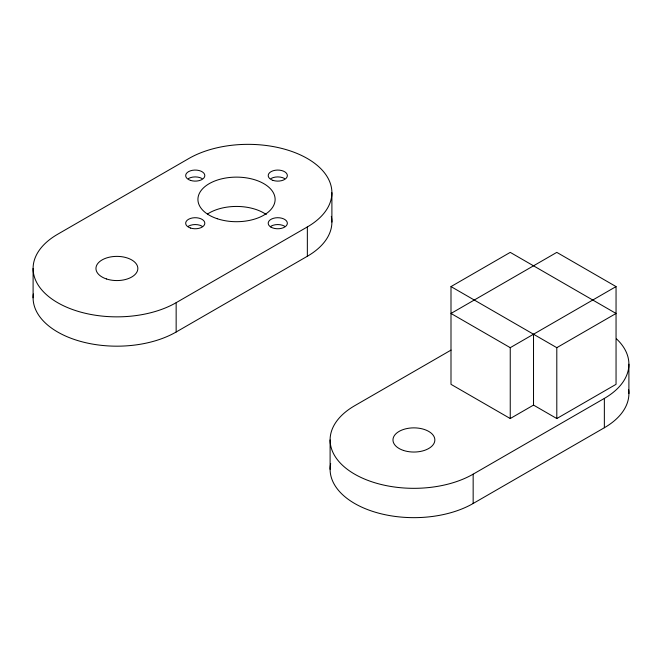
<?xml version="1.0" encoding="UTF-8"?>
<svg xmlns="http://www.w3.org/2000/svg" width="662" height="662" viewBox="0 0 662 662"><rect width="100%" height="100%" fill="white"/><g stroke="black" fill="none" stroke-linecap="round" stroke-linejoin="round"><path stroke-width="0.99" d="M176.15 302.683L307.35 226.934A83.793 48.376 0 0 0 307.35 158.516A83.793 48.376 0 0 0 188.844 158.516L57.644 234.265A83.793 48.376 0 0 0 57.644 302.683A83.793 48.376 0 0 0 176.15 302.683L176.15 332.01A83.793 48.376 0 0 1 81.815 341.733A83.793 48.376 0 0 1 33.357 294.002M176.15 332.01L307.35 256.26A83.793 48.376 0 0 0 331.314 216.366M450.996 286.588L510.245 252.379L616.049 313.465L556.8 347.674L450.996 286.588L450.996 384.332L510.245 418.541L533.522 405.094L556.8 418.541L616.049 384.332L616.049 286.588L556.8 252.379L450.996 313.465L510.245 347.674L616.049 286.588M451.045 350.09L354.65 405.74A83.793 48.376 0 0 0 354.65 474.158A83.793 48.376 0 0 0 473.156 474.158L604.356 398.408A83.793 48.376 0 0 0 616.554 338.927M330.686 463.59A83.793 48.376 0 0 0 377.332 512.802A83.793 48.376 0 0 0 473.156 503.484L604.356 427.735A83.793 48.376 0 0 0 628.643 389.728M628.9 364.199L628.9 393.526M604.356 398.408L604.356 427.735M556.8 347.674L556.8 418.541M533.522 334.236L533.522 405.094M510.245 347.674L510.245 418.541M473.156 474.158L473.156 503.484M331.894 192.725L331.894 222.051M330.106 439.949L330.106 469.275M307.35 226.934L307.35 256.26M33.1 268.474L33.1 297.801M207.554 213.992A38.603 22.293 0 0 1 266.265 214.529M188.48 226.172A9.574 5.528 0 0 1 202.018 226.172M188.48 178.525A9.574 5.528 0 0 1 202.018 178.525M271.006 178.525A9.574 5.528 0 0 1 284.552 178.525M271.006 226.172A9.574 5.528 0 0 1 284.552 226.172M272.992 180.378A9.574 5.528 0 0 0 287.358 175.587A9.574 5.528 0 0 0 272.992 170.804A9.574 5.528 0 0 0 272.992 180.378M190.457 228.026A9.574 5.528 0 0 0 204.823 223.235A9.574 5.528 0 0 0 190.457 218.452A9.574 5.528 0 0 0 190.457 228.026M217.21 218.717A38.603 22.293 0 0 0 275.119 199.411A38.603 22.293 0 0 0 217.21 180.114A38.603 22.293 0 0 0 217.21 218.717M106.425 278.95A20.952 12.098 0 0 0 137.845 268.474A20.952 12.098 0 0 0 106.425 257.998A20.952 12.098 0 0 0 106.425 278.95M190.457 180.378A9.574 5.528 0 0 0 204.823 175.587A9.574 5.528 0 0 0 190.457 170.804A9.574 5.528 0 0 0 190.457 180.378M271.006 227.149A9.574 5.528 0 0 0 287.027 224.666A9.574 5.528 0 0 0 275.301 217.897A9.574 5.528 0 0 0 271.006 227.149M403.431 450.425A20.952 12.098 0 0 0 434.851 439.949A20.952 12.098 0 0 0 403.431 429.481A20.952 12.098 0 0 0 403.431 450.425"/></g></svg>
